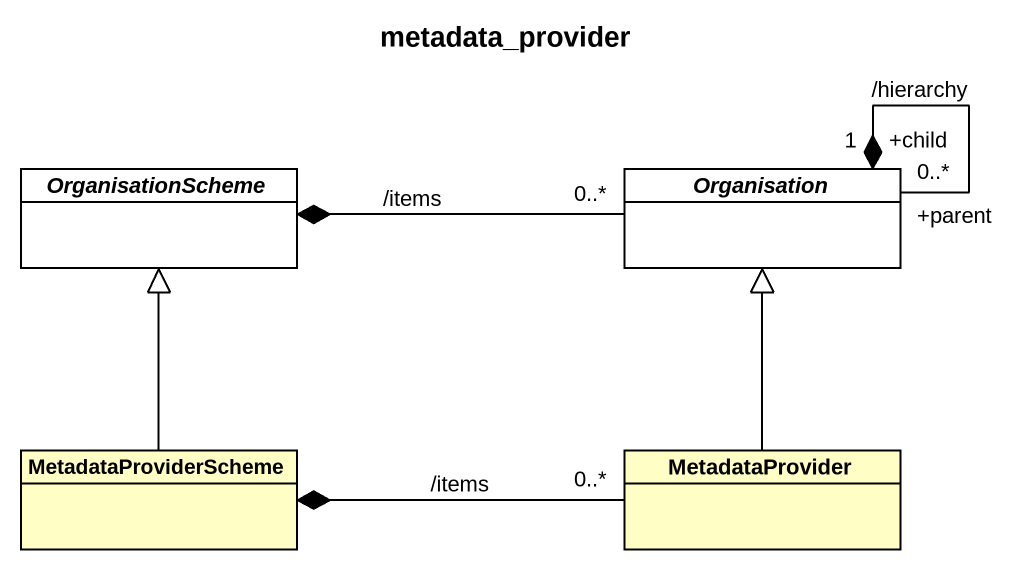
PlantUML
@startuml
title metadata_provider
hide circle
hide empty members
abstract class OrganisationScheme #FFFFFF
abstract class Organisation #FFFFFF
class MetadataProviderScheme #FFFEC4
class MetadataProvider #FFFEC4
Organisation "0..*" -left-* OrganisationScheme : /items
Organisation "+parent\n0..*" --* "+child\n1" Organisation : /hierarchy
MetadataProviderScheme -up-|> OrganisationScheme
MetadataProvider -up-|> Organisation
MetadataProvider "0..*" -left-* MetadataProviderScheme : /items
@enduml
